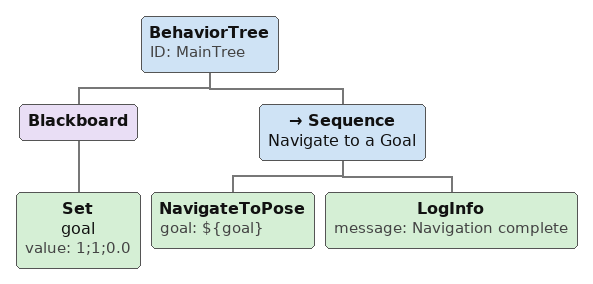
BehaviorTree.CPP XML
<root main_tree_to_execute="MainTree">
  <BehaviorTree ID="MainTree">
    <!-- The blackboard is where we share variables between nodes -->
    <Blackboard>
      <Set name="goal" value="1;1;0.0"/> <!-- Set the navigation goal -->
    </Blackboard>

    <!-- Navigate to the specified goal using the 'NavigateToPose' action -->
    <Sequence name="Navigate to a Goal">
      <NavigateToPose goal="${goal}" />
      <LogInfo message="Navigation complete" />
    </Sequence>

  </BehaviorTree>
</root>
